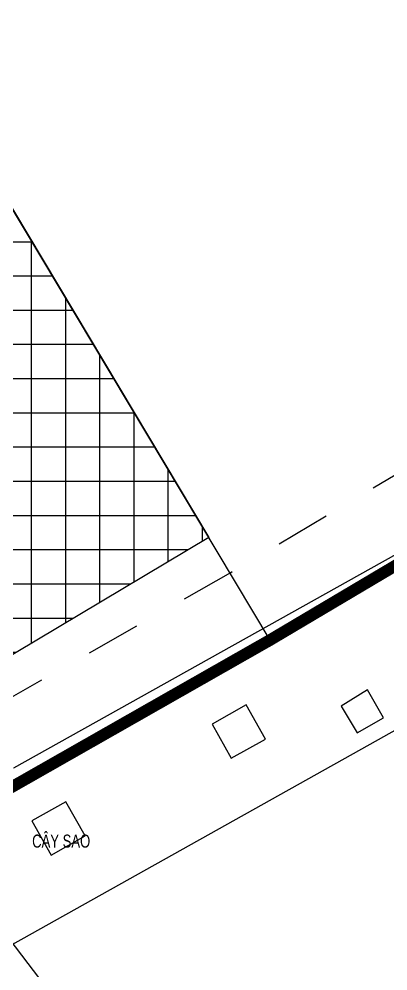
# Model space of a CAD drawing. Header units: millimetres. Extents: x 120 to 288, y 58 to 216.
# Drawn here: x 181.602 to 182.277, y 164.168 to 165.907 of the extents above; entities that cross this region are included whole.
import ezdxf

# ---------------------------------------------------------------- set-up
doc = ezdxf.new("R2010")
doc.units = ezdxf.units.MM
doc.header["$LTSCALE"] = 0.3
doc.header["$MEASUREMENT"] = 0
doc.linetypes.add('DASHDOTX2', pattern=[2, 1, -0.5, 0, -0.5])
doc.linetypes.add('DASHED2', pattern=[0.375, 0.25, -0.125])
for name, color, linetype in [('HACTH', 8, 'CONTINUOUS'), ('HATCH', 8, 'CONTINUOUS'), ('HATCH1', 8, 'CONTINUOUS'), ('LAYER 1', 1, 'CONTINUOUS'), ('Layer2', 4, 'CONTINUOUS'), ('THAY', 4, 'CONTINUOUS')]:
    doc.layers.add(name, color=color, linetype=linetype)
doc.styles.add('DIM', font='vavon.TTF')
doc.linetypes.add('FENCELINE2', pattern='A,0.25,-0.1,[132,ltypeshp.shx,S=0.1,R=0,X=-0.1,Y=0],-0.1,1', length=1.45)

msp = doc.modelspace()

# ---------------------------------------------------------------- hatches: boundary and pattern name
at = {"layer": 'HACTH', "lineweight": -2, "ltscale": 0.08}
h = msp.add_hatch(dxfattribs=at)
h.set_pattern_fill('NET', color=256, scale=0.5, style=0)
edge = h.paths.add_edge_path()
edge.add_line((180.92809, 165.59847), (181.39888, 165.87926))
edge.add_line((181.39888, 165.87926), (181.94893, 164.95981))
edge.add_line((181.94893, 164.95981), (181.47692, 164.67828))
edge.add_line((181.47692, 164.67828), (180.9276, 165.59928))

# ---------------------------------------------------------------- linework, layer by layer
at = {"layer": 'HATCH', "ltscale": 5}
msp.add_lwpolyline([(181.10675, 164.85295), (182.98523, 162.38589), (185.96275, 162.38589)], dxfattribs=at)
at = {"layer": 'HATCH1', "ltscale": 5}
for points in [[(177.94882, 171.63393), (179.91711, 172.67159), (180.25985, 172.58455), (184.53161, 166.18031), (181.59193, 164.5385), (181.59193, 164.5385), (181.59193, 164.5385)], [(176.27073, 170.16515), (175.81624, 169.50856), (175.42732, 168.95144), (175.38911, 168.61409), (175.37844, 168.24695), (175.4636, 167.8732), (175.58034, 167.61824), (175.98397, 166.91949), (176.98638, 165.1917), (177.48141, 164.33472), (177.97962, 163.47706), (178.23712, 163.03572), (178.46561, 162.80121), (178.67888, 162.69985), (178.85006, 162.7091), (179.03284, 162.78885), (179.63078, 163.12149), (182.25949, 164.59078), (183.12819, 165.07847)]]:
    msp.add_lwpolyline(points, dxfattribs=at)
at = {"layer": 'HATCH1', "linetype": 'FENCELINE2'}
msp.add_lwpolyline([(178.38673, 170.91434), (178.38673, 170.91434), (178.38673, 170.91434), (178.38673, 170.91434), (180.21018, 172.00039), (181.07867, 170.55887), (184.06151, 165.9584), (182.97281, 165.31953), (182.06098, 164.77251), (178.38673, 170.91434)], dxfattribs=at)
at = {"layer": 'HATCH1', "ltscale": 5}
msp.add_lwpolyline([(178.38673, 170.91434), (180.21018, 172.00039), (184.06151, 165.9584), (182.06098, 164.77251)], close=True, dxfattribs=at)
at = {"layer": 'HATCH1'}
for points in [[(176.27073, 170.16515), (175.81624, 169.50856), (175.42732, 168.95144), (175.38911, 168.61409), (175.37844, 168.24695), (175.4636, 167.8732), (175.58034, 167.61824), (175.98397, 166.91949), (176.98638, 165.1917), (177.48141, 164.33472), (177.97962, 163.47706), (178.23712, 163.03572), (178.46561, 162.80121), (178.67888, 162.69985), (178.85006, 162.7091), (179.03284, 162.78885), (179.63078, 163.12149), (182.25949, 164.59078), (183.12819, 165.07847)], [(181.11543, 164.23466), (181.11543, 164.23466), (182.06098, 164.77251)]]:
    msp.add_lwpolyline(points, dxfattribs=at)
for points in [[(182.22052, 164.60287), (182.26851, 164.6305), (182.23892, 164.68169), (182.19118, 164.65193)], [(181.99022, 164.55657), (182.05245, 164.59163), (182.0174, 164.65387), (181.95516, 164.61881)], [(181.66081, 164.37975), (181.72305, 164.41481), (181.68799, 164.47705), (181.62576, 164.44199)]]:
    msp.add_lwpolyline(points, close=True, dxfattribs=at)
at = {"layer": 'LAYER 1', "linetype": 'DASHED2', "lineweight": -2, "flags": 128}
msp.add_lwpolyline([(178.77643, 163.06713), (179.07998, 163.24856), (180.91066, 164.27182), (181.04108, 164.35672), (181.53337, 164.63675), (181.98923, 164.89605), (182.3955, 165.13688), (182.72489, 165.33214), (182.78409, 165.36723), (182.80312, 165.37857), (182.91461, 165.44084), (183.16252, 165.5793), (183.43137, 165.72945), (184.32697, 166.22965), (180.17148, 172.4596), (179.93517, 172.51961), (177.99853, 171.49864), (177.72951, 171.43877), (175.91125, 168.81254), (176.05154, 168.58022), (175.85445, 168.37383), (175.85296, 168.31213), (175.87498, 168.14819), (175.90918, 168.04269), (176.19292, 167.51146), (176.56833, 166.8567)], close=True, dxfattribs=at)
at = {"layer": 'Layer2', "lineweight": -2, "ltscale": 0.08}
msp.add_lwpolyline([(180.92809, 165.59847), (181.39888, 165.87926), (181.94893, 164.95981), (181.47692, 164.67828), (180.9276, 165.59928)], dxfattribs=at)
at = {"layer": 'THAY', "linetype": 'DASHDOTX2', "lineweight": -2, "ltscale": 0.3, "const_width": 0.02143, "flags": 128}
msp.add_lwpolyline([(178.72573, 162.87039), (179.15149, 163.12487), (180.98456, 164.14947), (181.11543, 164.23466), (181.60401, 164.51257), (182.06098, 164.77251), (182.46835, 165.01399), (182.79774, 165.20925), (182.85707, 165.24443), (182.87452, 165.25483), (182.98427, 165.31612), (183.23218, 165.45458), (183.50102, 165.60473), (184.53161, 166.18031), (180.25985, 172.58455), (179.91711, 172.67159), (177.94882, 171.63393), (177.64389, 171.56606), (175.74116, 168.81784), (175.87278, 168.59988), (175.71297, 168.43252), (175.70987, 168.3043), (175.73511, 168.1164), (175.7772, 167.98657), (176.06793, 167.44226), (176.44464, 166.78521), (178.72573, 162.87039)], dxfattribs=at)

# ---------------------------------------------------------------- texts
at = {"layer": 'HATCH1', "style": 'DIM', "width": 0.75}
msp.add_text('CAÂY SAO', height=0.02381, dxfattribs=at).set_placement((181.6262, 164.39336))

doc.saveas('drawing.dxf')
